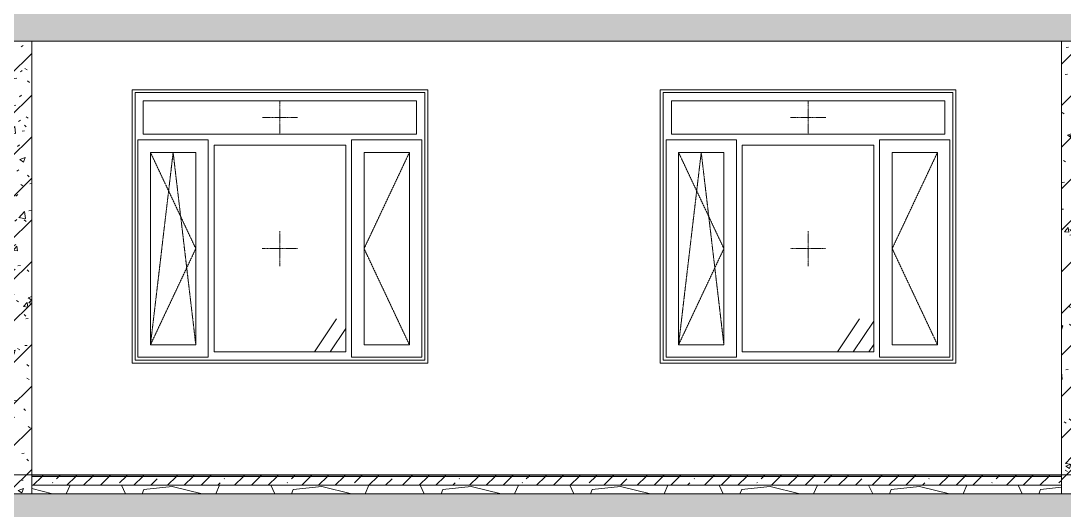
# Model space of a CAD drawing. Header units: millimetres. Extents: x -515342 to 330399, y -224905 to 507333.
# Drawn here: x 171857 to 178949, y 94541 to 97870 of the extents above; entities that cross this region are included whole.
import ezdxf

# ---------------------------------------------------------------- set-up
doc = ezdxf.new("R2010")
doc.units = ezdxf.units.MM
doc.linetypes.add('ASVP_Штриховая_ш2 п1', pattern=[3, 2, -1])
doc.layers.get('0').update_dxf_attribs({"lineweight": 0})
for name, color, linetype, lineweight in [('Линии', 7, 'Continuous', 0), ('Окна', 7, 'Continuous', 0), ('Окна открывание', 7, 'Continuous', 0), ('Перекрытие', 7, 'Continuous', 0), ('Стены внутренние', 7, 'Continuous', 0), ('Стены перегородки', 7, 'Continuous', 0)]:
    doc.layers.add(name, color=color, linetype=linetype, lineweight=lineweight)
pattern_1 = [(236.31, (49717.4, 8823.7), (-1777.9963, -3556.002), [641.07, -5769.6]), (236.31, (49752.95, 8717), (-1777.9963, -3556.002), [384.64, -6026.03]), (236.31, (49539.6, 8717), (-1777.9963, -3556.002), [384.64, -6026.03])]
pattern_2 = [(45, (136801.12, 95610.5), (-141.4214, 141.4214), [])]
pattern_3 = [(50, (136801.12, 95610.5), (364.368, -31.8783), [38.1, -419.1]), (355, (136801.12, 95610.5), (-70.486, 382.1133), [30.48, -335.28]), (100.451, (136831.5, 95607.84), (293.885, 350.2334), [32.38, -356.18]), (46.184, (136801.12, 95712.1), (542.1585, -84.086), [57.15, -628.65]), (96.636, (136846.3, 95705.1), (474.805, 494.8554), [48.57, -534.27]), (351.184, (136801.1, 95712.1), (474.81, 494.85), [45.72, -502.92]), (21, (136851.92, 95686.7), (303.2285, -204.5305), [38.1, -419.1]), (326, (136851.92, 95686.7), (123.604, 368.376), [30.48, -335.28]), (71.451, (136877.2, 95669.65), (426.834, 163.8427), [32.38, -356.18]), (37.5, (136801.12, 95610.49), (6.17665, 169.11015), [16.764, -314.452, 16.764, -323.596, -336.55]), (37.5, (136801.12, 95610.49), (6.17665, 169.11015), [-671.576, 16.764, -319.786]), (7.5, (136801.12, 95610.5), (133.6389, 200.3615), [16.764, -177.292, 16.764, -306.832, -128.27]), (7.5, (136801.12, 95610.5), (133.6389, 200.3615), [-517.652, 16.764, -111.506]), (327.5, (136687.84, 95610.49), (271.1818, -11.45836), [16.764, -110.236, 16.764, -379.476, -525.78]), (327.5, (136687.84, 95610.49), (271.1818, -11.45836), [-523.24, 16.764, -509.016]), (317.5, (136637.04, 95610.5), (296.2585, 50.8528), [16.764, -148.336, 16.764, -246.38, -373.38]), (317.5, (136637.04, 95610.5), (296.2585, 50.8528), [-428.244, 16.764, -356.616])]
pattern_4 = [(45, (136801.12, 95610.5), (-224.5064, 224.5064), []), (45, (137025.63, 95610.5), (-224.5064, 224.5064), [396.875, -79.375, 3.353, -76.022])]
pattern_5 = [(45, (136801.12, 95610.5), (-114.04925, 114.04925), []), (45, (136915.17, 95610.5), (-114.04925, 114.04925), [201.613, -40.323, 3.353, -36.97])]

# ---------------------------------------------------------------- blocks, each defined once
blk = doc.blocks.new('Окно_ПВХ_3Створки_1Фрамуга-верх - АР_Окно_ОП_1820_h_х1970_3ст2фр-в-V58-О_АР_П_Разрез 1-1')
at = {"layer": 'Окна'}
h = blk.add_hatch(dxfattribs=at)
h.set_pattern_fill('FP_5', color=256, style=0, pattern_type=2)
h.set_pattern_definition(pattern_1)
h.paths.add_polyline_path([(88321.4, 7635), (88485.5, 7635), (88485.5, 8943), (88177.5, 8943), (88177.5, 7635)])
at = {"layer": 'Окна открывание'}
h = blk.add_hatch(dxfattribs=at)
h.set_pattern_fill('FP_5', color=256, style=0, pattern_type=2)
h.set_pattern_definition(pattern_1)
h.paths.add_polyline_path([(88610.5, 7586), (89504.5, 7586), (89504.5, 8992), (88610.5, 8992), (88610.5, 7679.1)])
at = {"layer": 'Окна', "color": 253, "true_color": 0xaaaaaa}
for p, q in [((88072.5, 9350), (90042.5, 9350)), ((88072.5, 9350), (88072.5, 7530)), ((88072.5, 7530), (88072.5, 9350)), ((88072.5, 9350), (90042.5, 9350)), ((89986.5, 9294), (88128.5, 9294)), ((88128.5, 9294), (88128.5, 9068)), ((89986.5, 9068), (89986.5, 9294)), ((90042.5, 9350), (90042.5, 7530)), ((90042.5, 9350), (90042.5, 7530)), ((88570.5, 9028), (88092.5, 9028)), ((88092.5, 7550), (88092.5, 9028)), ((89986.5, 9068), (88128.5, 9068)), ((88570.5, 7550), (88570.5, 9028)), ((90022.5, 9028), (89544.5, 9028)), ((89544.5, 7550), (89544.5, 9028)), ((90022.5, 7550), (90022.5, 9028)), ((88177.5, 8943), (88485.5, 8943)), ((88177.5, 7635), (88177.5, 8943)), ((88485.5, 8943), (88485.5, 7635)), ((88610.5, 8992), (88610.5, 7586)), ((89504.5, 8992), (88610.5, 8992)), ((89504.5, 8992), (89504.5, 7586)), ((89629.5, 8943), (89937.5, 8943)), ((89629.5, 7635), (89629.5, 8943)), ((89937.5, 8943), (89937.5, 7635)), ((88485.5, 7635), (88177.5, 7635)), ((89937.5, 7635), (89629.5, 7635)), ((90042.5, 7530), (88072.5, 7530)), ((90042.5, 7530), (88072.5, 7530)), ((88092.5, 7550), (88570.5, 7550)), ((88610.5, 7586), (89504.5, 7586)), ((89544.5, 7550), (90022.5, 7550))]:
    blk.add_line(p, q, dxfattribs=at)
at = {"layer": 'Окна открывание', "linetype": 'ASVP_Штриховая_ш2 п1'}
for p, q in [((89057.5, 9068), (89057.5, 9294)), ((89177.5, 9181), (88937.5, 9181)), ((88177.5, 7635), (88331.5, 8943)), ((88177.5, 8943), (88485.5, 8289)), ((88331.5, 8943), (88485.5, 7635)), ((89937.5, 8943), (89629.5, 8289)), ((89057.5, 8169), (89057.5, 8409)), ((88485.5, 8289), (88177.5, 7635)), ((88937.5, 8289), (89177.5, 8289)), ((89629.5, 8289), (89937.5, 7635))]:
    blk.add_line(p, q, dxfattribs=at)
blk = doc.blocks.new('Окно_ПВХ_3Створки_1Фрамуга-верх - АР_Окно_ОП_1820_h_х1970_3ст2фр-в-V61-О_АР_П_Разрез 1-1')
at = {"layer": 'Окна'}
h = blk.add_hatch(dxfattribs=at)
h.set_pattern_fill('FP_5', color=256, style=0, pattern_type=2)
h.set_pattern_definition(pattern_1)
h.paths.add_polyline_path([(84587.6, 7635), (84895.6, 7635), (84895.6, 8943), (84587.6, 8943), (84587.6, 7881.6)])
at = {"layer": 'Окна открывание'}
h = blk.add_hatch(dxfattribs=at)
h.set_pattern_fill('FP_5', color=256, style=0, pattern_type=2)
h.set_pattern_definition(pattern_1)
h.paths.add_polyline_path([(85020.6, 7586), (85914.6, 7586), (85914.6, 8992), (85020.6, 8992), (85020.6, 7679.1)])
at = {"layer": 'Окна', "color": 253, "true_color": 0xaaaaaa}
for p, q in [((84482.6, 9350), (86452.6, 9350)), ((84482.6, 9350), (84482.6, 7530)), ((84482.6, 7530), (84482.6, 9350)), ((84482.6, 9350), (86452.6, 9350)), ((86396.6, 9294), (84538.6, 9294)), ((84538.6, 9294), (84538.6, 9068)), ((86396.6, 9068), (86396.6, 9294)), ((86452.6, 9350), (86452.6, 7530)), ((86452.6, 9350), (86452.6, 7530)), ((84980.6, 9028), (84502.6, 9028)), ((84502.6, 7550), (84502.6, 9028)), ((86396.6, 9068), (84538.6, 9068)), ((84980.6, 7550), (84980.6, 9028)), ((86432.6, 9028), (85954.6, 9028)), ((85954.6, 7550), (85954.6, 9028)), ((86432.6, 7550), (86432.6, 9028)), ((84587.6, 8943), (84895.6, 8943)), ((84587.6, 7635), (84587.6, 8943)), ((84895.6, 8943), (84895.6, 7635)), ((85020.6, 8992), (85020.6, 7586)), ((85914.6, 8992), (85020.6, 8992)), ((85914.6, 8992), (85914.6, 7586)), ((86039.6, 8943), (86347.6, 8943)), ((86039.6, 7635), (86039.6, 8943)), ((86347.6, 8943), (86347.6, 7635)), ((84895.6, 7635), (84587.6, 7635)), ((86347.6, 7635), (86039.6, 7635)), ((86452.6, 7530), (84482.6, 7530)), ((86452.6, 7530), (84482.6, 7530)), ((84502.6, 7550), (84980.6, 7550)), ((85020.6, 7586), (85914.6, 7586)), ((85954.6, 7550), (86432.6, 7550))]:
    blk.add_line(p, q, dxfattribs=at)
at = {"layer": 'Окна открывание', "linetype": 'ASVP_Штриховая_ш2 п1'}
for p, q in [((85467.6, 9068), (85467.6, 9294)), ((85587.6, 9181), (85347.6, 9181)), ((84587.6, 7635), (84741.6, 8943)), ((84587.6, 8943), (84895.6, 8289)), ((84741.6, 8943), (84895.6, 7635)), ((86347.6, 8943), (86039.6, 8289)), ((85467.6, 8169), (85467.6, 8409)), ((84895.6, 8289), (84587.6, 7635)), ((85347.6, 8289), (85587.6, 8289)), ((86039.6, 8289), (86347.6, 7635))]:
    blk.add_line(p, q, dxfattribs=at)
blk = doc.blocks.new('СД_Люблино_Фасады_rvt-1-О_АР_П_Разрез 1-1')
at = {"layer": 'Стены внутренние'}
for p, q in [((84462.6, 9370), (86472.6, 9370)), ((84462.6, 7510), (84462.6, 9370)), ((86472.6, 9370), (86472.6, 7510)), ((88052.5, 9370), (90062.5, 9370)), ((88052.5, 7510), (88052.5, 9370)), ((90062.5, 9370), (90062.5, 7510)), ((86472.6, 7510), (84462.6, 7510)), ((90062.5, 7510), (88052.5, 7510))]:
    blk.add_line(p, q, dxfattribs=at)
at = {"layer": 'Окна', "lineweight": 9}
for name in ['Окно_ПВХ_3Створки_1Фрамуга-верх - АР_Окно_ОП_1820_h_х1970_3ст2фр-в-V61-О_АР_П_Разрез 1-1', 'Окно_ПВХ_3Створки_1Фрамуга-верх - АР_Окно_ОП_1820_h_х1970_3ст2фр-в-V58-О_АР_П_Разрез 1-1']:
    blk.add_blockref(name, (0, 0), dxfattribs=at)

msp = doc.modelspace()

# ---------------------------------------------------------------- hatches: boundary and pattern name
at = {"layer": 'Перекрытие'}
h = msp.add_hatch(dxfattribs=at)
h.set_pattern_fill('FP_1', color=256, style=0, pattern_type=2)
h.set_pattern_definition(pattern_4)
h.paths.add_polyline_path([(190085.5296, 97731.3929), (190085.5296, 97951.3929), (141000.5296, 97951.3929), (141000.5296, 97731.3929), (189732.2317, 97731.3929)])
h.paths.add_polyline_path([(88622.7373, 97731.3929), (137020.5296, 97731.3929), (137020.5296, 97951.3929), (87845.5296, 97951.3929), (87845.5296, 97731.3929)])
h = msp.add_hatch(dxfattribs=at)
h.set_pattern_fill('FP_19', color=256, style=0, pattern_type=2)
h.set_pattern_definition(pattern_5)
h.paths.add_polyline_path([(177300.7365, 94771.3929), (178930.5296, 94771.3929), (178930.5296, 94779.3929), (171930.5296, 94779.3929), (171930.5296, 94771.3929), (176471.9702, 94771.3929)])
h = msp.add_hatch(dxfattribs=at)
h.set_pattern_fill('FP_19', color=256, style=0, pattern_type=2)
h.set_pattern_definition(pattern_5)
h.paths.add_polyline_path([(177300.7365, 94711.3929), (178930.5296, 94711.3929), (178930.5296, 94771.3929), (171930.5296, 94771.3929), (171930.5296, 94711.3929), (176471.9702, 94711.3929)])
h = msp.add_hatch(dxfattribs=at)
h.set_pattern_fill('FP_23', color=256, style=0, pattern_type=2)
h.set_pattern_definition([(228.013, (137532.64, 96626.49), (-8127.96659, -9144.02968), [136.689, -13532.193]), (184.97, (137441.203, 96524.893), (12191.995474, 1016.05502), [234.562, -23221.62]), (132.51, (137207.52, 96504.57), (10159.91241, -11176.07977), [165.393, -16373.889]), (267.274, (136811.283, 96250.573), (1015.889526, 20320.005773), [213.602, -21146.575]), (292.834, (136801.123, 96037.213), (-5080.074175, 12191.97012), [209.453, -20735.923]), (357.274, (136882.403, 95844.173), (-20320.005773, 1015.889526), [213.602, -21146.575]), (37.694, (137095.763, 95834.013), (-13208.042725, -10159.944606), [282.477, -27965.247]), (72.255, (137319.283, 96006.733), (7112.12749, 22351.9589), [266.688, -26402.102]), (121.43, (137400.563, 96260.733), (-8128.10005, 13207.93827), [214.325, -21218.218]), (175.236, (137288.8, 96443.61), (11175.99406, -1016.06972), [244.685, -11989.575]), (222.397, (137044.963, 96463.933), (-12192.085586, -11175.907293), [316.431, -31326.709]), (138.814, (137817.12, 96240.41), (-7111.99222, 6096.00977), [108.002, -10692.226]), (171.469, (137735.843, 96311.533), (13207.991535, -2032.054043), [205.473, -20341.855]), (225, (137532.64, 96342), (1e-13, -1016.001), [143.684, -1293.157]), (203.199, (137461.52, 96463.93), (5079.98556, 2032.0367), [77.377, -7660.25]), (291.801, (137390.4, 96433.45), (-1015.9787, 3048.0072), [109.426, -5361.9]), (30.964, (137431.04, 96331.85), (3047.9913, 2032.0134), [177.728, -5746.52]), (161.565, (137583.44, 96423.3), (2031.999, -1016.0024), [128.515, -3084.36]), (16.39, (136801.12, 96433.453), (10159.97517, 3048.081194), [180.035, -17823.531]), (70.346, (136973.84, 96484.25), (-4064.03389, -11175.98797), [151.04, -14952.887]), (293.199, (137583.44, 96626.49), (-2032.0367, 5079.98556), [154.752, -7582.873]), (343.61, (137644.4, 96484.253), (-10159.97517, 3048.08119), [180.035, -17823.531]), (339.444, (136801.12, 95803.53), (-5080.0015, 2031.99615), [173.614, -8507.094]), (294.775, (136963.68, 95742.57), (-5079.97321, 11176.01259), [145.469, -14401.437]), (66.801, (137593.6, 95610.49), (2032.0367, 5079.98556), [154.752, -7582.873]), (17.354, (137654.56, 95752.73), (-13208.00149, -4063.99474), [170.313, -16860.951]), (69.444, (137095.76, 95610.49), (-2031.99615, -5080.0015), [86.807, -8593.9]), (101.31, (137532.64, 95610.5), (-1016.0048, 4063.9989), [51.806, -5128.797]), (165.964, (137522.48, 95661.3), (3048.0036, -1015.9877), [209.453, -3979.62]), (186.009, (137319.28, 95712.093), (10159.99987, 1015.999794), [194.107, -19216.546]), (303.69, (137431.04, 96240.4), (-1015.9976, 2032.0017), [146.53, -3516.71]), (353.157, (137512.323, 96118.493), (17271.99206, -2032.068835), [255.823, -25326.404]), (60.945, (137766.32, 96088.01), (-4064.04974, -7111.97225), [104.603, -10355.757]), (90, (137817.1, 96179.5), (-1016, 1016), [60.96, -955.04]), (120.256, (137298.96, 95742.57), (4063.94492, -7112.03103), [141.147, -13973.576]), (48.013, (137227.84, 95864.49), (8127.96659, 9144.02968), [273.377, -13395.505]), (0, (137410.7, 96067.7), (1016, 1016), [264.16, -751.84]), (325.305, (137674.88, 96067.69), (-10160.01873, 7111.97318), [160.644, -15903.726]), (254.055, (137806.96, 95976.25), (-1015.9713, -4064.0072), [147.932, -7248.66]), (207.646, (137766.323, 95834.013), (-19303.995784, -10160.00796), [240.858, -23844.986]), (175.426, (137552.963, 95722.253), (-13207.99929, 1016.017778), [254.812, -25226.339])])
h.paths.add_polyline_path([(177300.7365, 94651.3929), (178930.5296, 94651.3929), (178930.5296, 94711.3929), (171930.5296, 94711.3929), (171930.5296, 94651.3929), (176471.9702, 94651.3929)])
h = msp.add_hatch(dxfattribs=at)
h.set_pattern_fill('FP_1', color=256, style=0, pattern_type=2)
h.set_pattern_definition(pattern_4)
h.paths.add_polyline_path([(87845.5296, 94431.3929), (137410.5296, 94431.3929), (137410.5296, 94651.3929), (87845.5296, 94651.3929), (87845.5296, 94435.9791)])
h.paths.add_polyline_path([(141249.4004, 94431.3929), (190085.5296, 94431.3929), (190085.5296, 94651.3929), (140610.5296, 94651.3929), (140610.5296, 94431.3929), (141042.2088, 94431.3929)])
at = {"layer": 'Стены внутренние'}
h = msp.add_hatch(dxfattribs=at)
h.set_pattern_fill('FP_2', color=256, style=0, pattern_type=2)
h.set_pattern_definition(pattern_2)
h.paths.add_polyline_path([(171930.5296, 94651.3929), (171930.5296, 97731.3929), (171780.5296, 97731.3929), (171780.5296, 94651.3929), (171913.7553, 94651.3929)])
h = msp.add_hatch(dxfattribs=at)
h.set_pattern_fill('FP_3', color=256, style=0, pattern_type=2)
h.set_pattern_definition(pattern_3)
h.paths.add_polyline_path([(171930.5296, 94651.3929), (171930.5296, 97731.3929), (171780.5296, 97731.3929), (171780.5296, 94651.3929), (171913.7553, 94651.3929)])
h = msp.add_hatch(dxfattribs=at)
h.set_pattern_fill('FP_2', color=256, style=0, pattern_type=2)
h.set_pattern_definition(pattern_2)
h.paths.add_polyline_path([(179080.5296, 94651.3929), (179080.5296, 97731.3929), (178930.5296, 97731.3929), (178930.5296, 94651.3929), (178958.2692, 94651.3929)])
h = msp.add_hatch(dxfattribs=at)
h.set_pattern_fill('FP_3', color=256, style=0, pattern_type=2)
h.set_pattern_definition(pattern_3)
h.paths.add_polyline_path([(179080.5296, 94651.3929), (179080.5296, 97731.3929), (178930.5296, 97731.3929), (178930.5296, 94651.3929), (178958.2692, 94651.3929)])

# ---------------------------------------------------------------- linework, layer by layer
at = {"layer": 'Линии'}
msp.add_line((143960.5296, 94781.3929), (189585.5296, 94781.3929), dxfattribs=at)
at = {"layer": 'Перекрытие'}
for p, q in [((143805.5296, 97731.3929), (190085.5296, 97731.3929)), ((178930.5296, 94781.3929), (171930.5296, 94781.3929)), ((178930.5296, 94779.3929), (171930.5296, 94779.3929)), ((171930.5296, 94771.3929), (171930.5296, 94651.3929)), ((178930.5296, 94771.3929), (171930.5296, 94771.3929)), ((178930.5296, 94651.3929), (178930.5296, 94771.3929)), ((178930.5296, 94711.3929), (171930.5296, 94711.3929)), ((190085.5296, 94651.3929), (143805.5296, 94651.3929))]:
    msp.add_line(p, q, dxfattribs=at)
at = {"layer": 'Стены перегородки'}
for p, q in [((171930.5296, 94771.3929), (171930.5296, 97731.3929)), ((178930.5296, 97731.3929), (178930.5296, 94771.3929))]:
    msp.add_line(p, q, dxfattribs=at)

# ---------------------------------------------------------------- block references
msp.add_blockref('СД_Люблино_Фасады_rvt-1-О_АР_П_Разрез 1-1', (88150.5296, 88031.3929))

doc.saveas('drawing.dxf')
